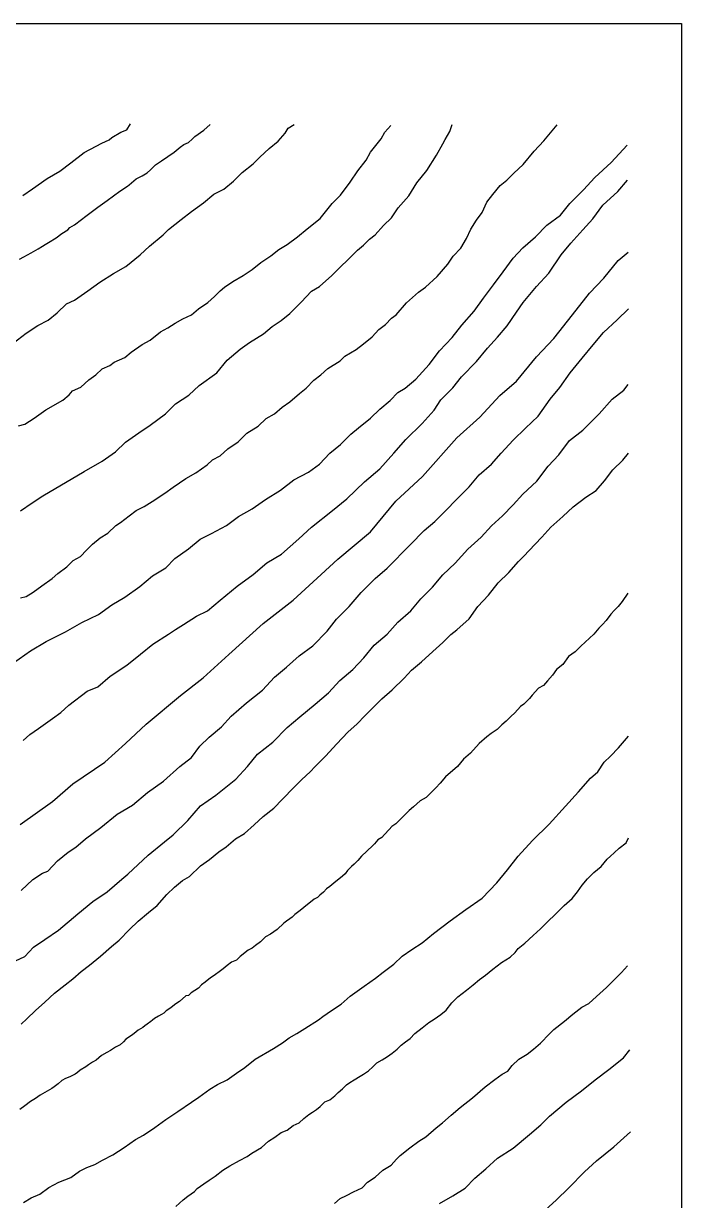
# Model space of a CAD drawing. Header units: millimetres. Extents: x 19067981 to 38137102, y 2652003 to 2652615.
# Drawn here: x 19068324.16 to 19068329.73, y 2652484.63 to 2652494.58 of the extents above; entities that cross this region are included whole.
import ezdxf

# ---------------------------------------------------------------- set-up
doc = ezdxf.new("R2010")
doc.units = ezdxf.units.MM

msp = doc.modelspace()

# ---------------------------------------------------------------- linework, layer by layer
for points in [[(19068301.2067, 2652494.5839), (19068329.7254, 2652494.5839), (19068329.7254, 2652474.371), (19068301.2065, 2652474.371), (19068301.2065, 2652494.5838)], [(19068324.1233, 2652492.5903), (19068324.1578, 2652492.6092), (19068324.2206, 2652492.6436), (19068324.279, 2652492.6786), (19068324.3168, 2652492.7012), (19068324.3394, 2652492.7147), (19068324.3676, 2652492.7317), (19068324.4335, 2652492.7711), (19068324.4813, 2652492.8088), (19068324.5327, 2652492.8401), (19068324.5481, 2652492.8601), (19068324.5884, 2652492.8824), (19068324.6471, 2652492.9264), (19068324.6852, 2652492.9549), (19068324.7405, 2652492.9964), (19068324.7847, 2652493.0295), (19068324.8241, 2652493.058), (19068324.8644, 2652493.0871), (19068324.9181, 2652493.126), (19068324.9723, 2652493.1651), (19068325.0372, 2652493.209), (19068325.0518, 2652493.2204), (19068325.0705, 2652493.2364), (19068325.109, 2652493.2692), (19068325.1616, 2652493.2945), (19068325.2043, 2652493.3198), (19068325.231, 2652493.3465), (19068325.2724, 2652493.3878), (19068325.2984, 2652493.4052), (19068325.3251, 2652493.4212), (19068325.4307, 2652493.497), (19068325.4828, 2652493.5383), (19068325.5125, 2652493.5619), (19068325.5522, 2652493.5776), (19068325.5829, 2652493.6049), (19068325.6076, 2652493.6296), (19068325.6819, 2652493.6821), (19068325.7367, 2652493.7294)], [(19068324.1306, 2652490.4629), (19068324.2305, 2652490.5296), (19068324.3205, 2652490.5884), (19068324.6709, 2652490.7935), (19068324.8226, 2652490.8823), (19068324.9337, 2652490.9607), (19068325.0185, 2652491.0424), (19068325.1326, 2652491.1215), (19068325.227, 2652491.1869), (19068325.3586, 2652491.284), (19068325.4425, 2652491.3685), (19068325.5569, 2652491.4404), (19068325.6418, 2652491.5232), (19068325.7927, 2652491.6296), (19068325.8805, 2652491.7363), (19068325.9904, 2652491.8302), (19068326.0697, 2652491.8857), (19068326.1884, 2652491.959), (19068326.2608, 2652492.0216), (19068326.336, 2652492.0727), (19068326.4091, 2652492.1318), (19068326.5077, 2652492.226), (19068326.5948, 2652492.3195), (19068326.6625, 2652492.3584), (19068326.7649, 2652492.4518), (19068326.8354, 2652492.5235), (19068326.9054, 2652492.5872), (19068326.9833, 2652492.6679), (19068327.0339, 2652492.7083), (19068327.0854, 2652492.759), (19068327.1332, 2652492.7979), (19068327.2033, 2652492.8754), (19068327.2713, 2652492.9391), (19068327.3278, 2652493.0248), (19068327.4165, 2652493.1275), (19068327.485, 2652493.2374), (19068327.5706, 2652493.3399), (19068327.6525, 2652493.4701), (19068327.7044, 2652493.5676), (19068327.7248, 2652493.6017), (19068327.7656, 2652493.6699), (19068327.785, 2652493.7289)], [(19068324.132, 2652489.726), (19068324.1801, 2652489.7382), (19068324.2382, 2652489.7728), (19068324.3108, 2652489.829), (19068324.398, 2652489.8896), (19068324.4471, 2652489.9332), (19068324.5231, 2652489.9895), (19068324.5765, 2652490.043), (19068324.6381, 2652490.0763), (19068324.6893, 2652490.1288), (19068324.74, 2652490.1807), (19068324.8044, 2652490.2348), (19068324.8699, 2652490.272), (19068324.9368, 2652490.3382), (19068324.9785, 2652490.3638), (19068325.0505, 2652490.4188), (19068325.1106, 2652490.4647), (19068325.1764, 2652490.4979), (19068325.2454, 2652490.5421), (19068325.3524, 2652490.6106), (19068325.4217, 2652490.6627), (19068325.5303, 2652490.7353), (19068325.6158, 2652490.783), (19068325.71, 2652490.8526), (19068325.7565, 2652490.8933), (19068325.8211, 2652490.9284), (19068325.8863, 2652490.9859), (19068325.9739, 2652491.0461), (19068326.046, 2652491.1204), (19068326.1436, 2652491.1789), (19068326.2092, 2652491.2425), (19068326.2821, 2652491.2819), (19068326.3454, 2652491.3395), (19068326.4107, 2652491.3827), (19068326.4914, 2652491.455), (19068326.5488, 2652491.499), (19068326.6143, 2652491.5679), (19068326.6734, 2652491.6128), (19068326.7328, 2652491.6656), (19068326.8352, 2652491.7311), (19068326.8769, 2652491.7691), (19068326.9728, 2652491.8263), (19068327.0344, 2652491.8752), (19068327.1076, 2652491.9334), (19068327.1634, 2652491.995), (19068327.2212, 2652492.0395), (19068327.2719, 2652492.0932), (19068327.3097, 2652492.1201), (19068327.3979, 2652492.2209), (19068327.4999, 2652492.3112), (19068327.5593, 2652492.3545), (19068327.6562, 2652492.4449), (19068327.7491, 2652492.5487), (19068327.7929, 2652492.6163), (19068327.8576, 2652492.6841), (19068327.9062, 2652492.7647), (19068327.9436, 2652492.8448), (19068327.9892, 2652492.9206), (19068328.0391, 2652492.9863), (19068328.0778, 2652493.0717), (19068328.1281, 2652493.1387), (19068328.1919, 2652493.2132), (19068328.2466, 2652493.2581), (19068328.3056, 2652493.3196), (19068328.3847, 2652493.391), (19068328.4793, 2652493.5049), (19068328.5605, 2652493.5927), (19068328.6725, 2652493.7259)], [(19068324.15, 2652493.1304), (19068324.2311, 2652493.1868), (19068324.357, 2652493.2743), (19068324.4641, 2652493.3355), (19068324.5557, 2652493.4055), (19068324.6687, 2652493.492), (19068324.7717, 2652493.5456), (19068324.8204, 2652493.5732), (19068324.8817, 2652493.5991), (19068324.9045, 2652493.6207), (19068324.9787, 2652493.6637), (19068325.0304, 2652493.6847), (19068325.0617, 2652493.7351)], [(19068324.1136, 2652491.1821), (19068324.1686, 2652491.1959), (19068324.2464, 2652491.2461), (19068324.3462, 2652491.317), (19068324.4888, 2652491.3984), (19068324.5428, 2652491.4436), (19068324.5721, 2652491.4764), (19068324.6415, 2652491.5083), (19068324.7081, 2652491.5713), (19068324.7698, 2652491.6123), (19068324.8217, 2652491.6627), (19068324.8876, 2652491.6928), (19068324.9231, 2652491.719), (19068325.0126, 2652491.759), (19068325.0666, 2652491.8052), (19068325.1614, 2652491.8687), (19068325.2282, 2652491.9062), (19068325.3146, 2652491.975), (19068325.3765, 2652492.0113), (19068325.4398, 2652492.0484), (19068325.5054, 2652492.0869), (19068325.5772, 2652492.1209), (19068325.6368, 2652492.1707), (19068325.7155, 2652492.2257), (19068325.7738, 2652492.2748), (19068325.8206, 2652492.3236), (19068325.8576, 2652492.3539), (19068325.928, 2652492.4011), (19068326.0167, 2652492.4528), (19068326.0913, 2652492.5036), (19068326.1658, 2652492.5637), (19068326.2497, 2652492.6178), (19068326.3186, 2652492.6728), (19068326.3887, 2652492.7163), (19068326.4761, 2652492.7789), (19068326.558, 2652492.8485), (19068326.6681, 2652492.9348), (19068326.769, 2652493.0609), (19068326.8389, 2652493.1328), (19068326.9203, 2652493.2411), (19068326.9851, 2652493.3381), (19068327.0577, 2652493.4295), (19068327.0927, 2652493.4952), (19068327.1374, 2652493.5512), (19068327.1838, 2652493.6092), (19068327.2157, 2652493.664), (19068327.264, 2652493.7221)], [(19068324.071, 2652489.1776), (19068324.2148, 2652489.2789), (19068324.3481, 2652489.3568), (19068324.5124, 2652489.4387), (19068324.6508, 2652489.5189), (19068324.7896, 2652489.5861), (19068324.9029, 2652489.6663), (19068325.0148, 2652489.731), (19068325.1417, 2652489.8226), (19068325.2492, 2652489.913), (19068325.3605, 2652489.9804), (19068325.4364, 2652490.059), (19068325.5527, 2652490.1399), (19068325.6508, 2652490.2235), (19068325.748, 2652490.2705), (19068325.8753, 2652490.3367), (19068325.975, 2652490.4135), (19068326.0906, 2652490.4797), (19068326.2039, 2652490.5584), (19068326.3316, 2652490.6367), (19068326.4435, 2652490.7242), (19068326.5689, 2652490.7887), (19068326.6617, 2652490.8578), (19068326.75, 2652490.9512), (19068326.8401, 2652491.0245), (19068326.9262, 2652491.1105), (19068326.9924, 2652491.1634), (19068327.0943, 2652491.2448), (19068327.1732, 2652491.322), (19068327.2608, 2652491.3963), (19068327.3234, 2652491.4632), (19068327.3861, 2652491.4996), (19068327.4759, 2652491.5768), (19068327.59, 2652491.6996), (19068327.6771, 2652491.8156), (19068327.7831, 2652491.9288), (19068327.8656, 2652492.0329), (19068327.9694, 2652492.1498), (19068328.0505, 2652492.2599), (19068328.1352, 2652492.3749), (19068328.2152, 2652492.4836), (19068328.2995, 2652492.6), (19068328.3835, 2652492.688), (19068328.4903, 2652492.7806), (19068328.5861, 2652492.8796), (19068328.701, 2652492.9634), (19068328.7805, 2652493.0627), (19068328.8964, 2652493.177), (19068328.9907, 2652493.2826), (19068329.1306, 2652493.409), (19068329.2654, 2652493.556)], [(19068324.1269, 2652487.8091), (19068324.4017, 2652488.0023), (19068324.5727, 2652488.152), (19068324.8444, 2652488.3359), (19068325.0191, 2652488.4943), (19068325.1958, 2652488.6568), (19068325.4853, 2652488.9011), (19068325.6757, 2652489.0484), (19068325.8941, 2652489.2469), (19068326.1842, 2652489.5105), (19068326.4392, 2652489.7061), (19068326.6763, 2652489.9227), (19068326.818, 2652490.0524), (19068327.0941, 2652490.2837), (19068327.3082, 2652490.5425), (19068327.5334, 2652490.7535), (19068327.8226, 2652491.0809), (19068328.0175, 2652491.2558), (19068328.188, 2652491.4375), (19068328.328, 2652491.5582), (19068328.4975, 2652491.7661), (19068328.6439, 2652491.9186), (19068328.8032, 2652492.1191), (19068328.947, 2652492.302), (19068329.0692, 2652492.4291), (19068329.1904, 2652492.5801), (19068329.2756, 2652492.6512)], [(19068324.1374, 2652487.2506), (19068324.2353, 2652487.3439), (19068324.3157, 2652487.3972), (19068324.3633, 2652487.4144), (19068324.4438, 2652487.5029), (19068324.5335, 2652487.5757), (19068324.6, 2652487.6183), (19068324.6813, 2652487.6872), (19068324.8094, 2652487.7823), (19068324.9492, 2652487.8975), (19068325.0798, 2652487.973), (19068325.2047, 2652488.0783), (19068325.3402, 2652488.1759), (19068325.4799, 2652488.3002), (19068325.5776, 2652488.3748), (19068325.6482, 2652488.4724), (19068325.7265, 2652488.5482), (19068325.8307, 2652488.6351), (19068325.913, 2652488.7251), (19068326.0435, 2652488.839), (19068326.1801, 2652488.9452), (19068326.2819, 2652489.0543), (19068326.3812, 2652489.1404), (19068326.4896, 2652489.2343), (19068326.6056, 2652489.3213), (19068326.7256, 2652489.4447), (19068326.8052, 2652489.5448), (19068326.9129, 2652489.6518), (19068327.0139, 2652489.7707), (19068327.1339, 2652489.8892), (19068327.2357, 2652489.9778), (19068327.4289, 2652490.1743), (19068327.5475, 2652490.2949), (19068327.6376, 2652490.3723), (19068327.7279, 2652490.4633), (19068327.8251, 2652490.5613), (19068327.9273, 2652490.6642), (19068328.014, 2652490.7653), (19068328.1166, 2652490.8563), (19068328.1979, 2652490.9506), (19068328.3008, 2652491.0601), (19068328.405, 2652491.1601), (19068328.5114, 2652491.2622), (19068328.6139, 2652491.4067), (19068328.6969, 2652491.5056), (19068328.7831, 2652491.6302), (19068328.885, 2652491.7528), (19068328.9782, 2652491.8651), (19068329.0665, 2652491.9699), (19068329.1823, 2652492.0789), (19068329.2759, 2652492.1716)], [(19068324.0871, 2652486.6567), (19068324.1682, 2652486.6934), (19068324.2417, 2652486.7712), (19068324.338, 2652486.8367), (19068324.4515, 2652486.914), (19068324.6164, 2652487.0522), (19068324.743, 2652487.1583), (19068324.8634, 2652487.2388), (19068324.9886, 2652487.3454), (19068325.0406, 2652487.3898), (19068325.211, 2652487.5505), (19068325.3493, 2652487.6624), (19068325.4234, 2652487.7223), (19068325.5464, 2652487.8437), (19068325.655, 2652487.9658), (19068325.7845, 2652488.0575), (19068325.9528, 2652488.1934), (19068326.0525, 2652488.2983), (19068326.1358, 2652488.4026), (19068326.2661, 2652488.5048), (19068326.3889, 2652488.6285), (19068326.4965, 2652488.7185), (19068326.6254, 2652488.8263), (19068326.7382, 2652488.9216), (19068326.8345, 2652489.028), (19068326.9448, 2652489.1188), (19068327.0375, 2652489.2176), (19068327.1245, 2652489.3257), (19068327.233, 2652489.4201), (19068327.3249, 2652489.5197), (19068327.4336, 2652489.6172), (19068327.5193, 2652489.7186), (19068327.6173, 2652489.8164), (19068327.7066, 2652489.9194), (19068327.8099, 2652490.019), (19068327.9177, 2652490.1382), (19068328.0306, 2652490.2396), (19068328.1163, 2652490.3357), (19068328.211, 2652490.4202), (19068328.3002, 2652490.5137), (19068328.3834, 2652490.6037), (19068328.5017, 2652490.7126), (19068328.5979, 2652490.8393), (19068328.6874, 2652490.936), (19068328.7775, 2652491.0557), (19068328.8895, 2652491.1457), (19068329.0288, 2652491.2826), (19068329.1391, 2652491.4066), (19068329.2364, 2652491.4832), (19068329.2749, 2652491.5295)], [(19068324.1374, 2652486.1191), (19068324.1854, 2652486.1652), (19068324.2584, 2652486.2369), (19068324.336, 2652486.3064), (19068324.4196, 2652486.3818), (19068324.51, 2652486.4516), (19068324.5745, 2652486.5044), (19068324.6444, 2652486.5654), (19068324.7155, 2652486.6203), (19068324.8086, 2652486.6954), (19068324.9009, 2652486.7771), (19068324.9664, 2652486.83), (19068325.0546, 2652486.9196), (19068325.127, 2652486.9906), (19068325.2149, 2652487.0635), (19068325.2876, 2652487.125), (19068325.3699, 2652487.2178), (19068325.433, 2652487.278), (19068325.5011, 2652487.336), (19068325.5622, 2652487.3684), (19068325.6541, 2652487.4597), (19068325.7314, 2652487.514), (19068325.8082, 2652487.5775), (19068325.8712, 2652487.6193), (19068325.95, 2652487.6864), (19068326.028, 2652487.7331), (19068326.1072, 2652487.8073), (19068326.1842, 2652487.8768), (19068326.2747, 2652487.946), (19068326.3483, 2652488.0239), (19068326.4446, 2652488.1216), (19068326.5126, 2652488.1883), (19068326.5812, 2652488.255), (19068326.6249, 2652488.2986), (19068326.7117, 2652488.3875), (19068326.8097, 2652488.4915), (19068326.9022, 2652488.5892), (19068326.9795, 2652488.6614), (19068327.0445, 2652488.7278), (19068327.125, 2652488.8057), (19068327.1887, 2652488.8718), (19068327.2762, 2652488.9489), (19068327.3779, 2652489.0455), (19068327.4403, 2652489.1147), (19068327.5259, 2652489.1836), (19068327.6207, 2652489.2727), (19068327.7058, 2652489.3472), (19068327.7745, 2652489.4157), (19068327.825, 2652489.455), (19068327.9288, 2652489.5495), (19068328.0005, 2652489.6536), (19068328.093, 2652489.7499), (19068328.1735, 2652489.854), (19068328.264, 2652489.941), (19068328.3451, 2652490.0332), (19068328.3896, 2652490.0772), (19068328.4863, 2652490.1788), (19068328.5443, 2652490.238), (19068328.6187, 2652490.3239), (19068328.721, 2652490.4148), (19068328.8096, 2652490.4971), (19068328.9164, 2652490.5779), (19068329.0025, 2652490.6352), (19068329.0749, 2652490.7156), (19068329.1437, 2652490.8101), (19068329.2279, 2652490.8917), (19068329.2767, 2652490.9501)], [(19068324.1564, 2652484.611), (19068324.2212, 2652484.6513), (19068324.2939, 2652484.6836), (19068324.3698, 2652484.7381), (19068324.4539, 2652484.7835), (19068324.5566, 2652484.823), (19068324.6293, 2652484.8766), (19068324.6933, 2652484.9082), (19068324.7604, 2652484.9342), (19068324.8244, 2652484.9689), (19068324.9116, 2652485.0152), (19068325.0081, 2652485.0768), (19068325.1037, 2652485.1454), (19068325.1716, 2652485.1817), (19068325.2691, 2652485.2453), (19068325.3623, 2652485.3132), (19068325.4611, 2652485.3802), (19068325.5783, 2652485.4596), (19068325.64, 2652485.5022), (19068325.7324, 2652485.5716), (19068325.798, 2652485.6103), (19068325.8805, 2652485.6502), (19068325.9595, 2652485.7047), (19068326.0306, 2652485.7544), (19068326.1183, 2652485.8246), (19068326.2711, 2652485.9151), (19068326.3486, 2652485.9616), (19068326.4055, 2652486.0058), (19068326.4687, 2652486.0405), (19068326.5374, 2652486.0824), (19068326.6522, 2652486.1578), (19068326.6886, 2652486.1855), (19068326.762, 2652486.2368), (19068326.845, 2652486.2896), (19068326.9218, 2652486.3572), (19068327.0388, 2652486.4408), (19068327.136, 2652486.5103), (19068327.2015, 2652486.5608), (19068327.2896, 2652486.6277), (19068327.3615, 2652486.6963), (19068327.4429, 2652486.7531), (19068327.5306, 2652486.8091), (19068327.6252, 2652486.887), (19068327.7668, 2652486.995), (19068327.8994, 2652487.0901), (19068328.0378, 2652487.186), (19068328.1613, 2652487.3146), (19068328.2515, 2652487.4251), (19068328.3431, 2652487.5403), (19068328.4654, 2652487.674), (19068328.6044, 2652487.8129), (19068328.7425, 2652487.9641), (19068328.8532, 2652488.0849), (19068328.9549, 2652488.2006), (19068329.017, 2652488.2541), (19068329.0698, 2652488.3351), (19068329.1239, 2652488.3878), (19068329.1921, 2652488.4586), (19068329.2771, 2652488.5575)], [(19068325.446, 2652484.578), (19068325.5077, 2652484.6343), (19068325.5482, 2652484.6651), (19068325.6028, 2652484.7038), (19068325.6257, 2652484.7293), (19068325.6816, 2652484.7686), (19068325.7283, 2652484.8012), (19068325.7776, 2652484.8346), (19068325.842, 2652484.8848), (19068325.9028, 2652484.9209), (19068325.9856, 2652484.9675), (19068326.0483, 2652485.0013), (19068326.0898, 2652485.0303), (19068326.1699, 2652485.0779), (19068326.2307, 2652485.1307), (19068326.2845, 2652485.1632), (19068326.3385, 2652485.2025), (19068326.3887, 2652485.2228), (19068326.4398, 2652485.2624), (19068326.4883, 2652485.2844), (19068326.5288, 2652485.3231), (19068326.5702, 2652485.3548), (19068326.6011, 2652485.375), (19068326.6372, 2652485.3988), (19068326.668, 2652485.4243), (19068326.7054, 2652485.4636), (19068326.7477, 2652485.4812), (19068326.7917, 2652485.5146), (19068326.8199, 2652485.541), (19068326.8561, 2652485.5718), (19068326.8904, 2652485.607), (19068326.9195, 2652485.6273), (19068326.9547, 2652485.6502), (19068327.005, 2652485.6792), (19068327.0332, 2652485.6977), (19068327.075, 2652485.7264), (19068327.112, 2652485.7598), (19068327.1472, 2652485.7942), (19068327.1913, 2652485.8188), (19068327.2371, 2652485.847), (19068327.2759, 2652485.8742), (19068327.3182, 2652485.9094), (19068327.3526, 2652485.942), (19068327.3887, 2652485.9702), (19068327.4286, 2652485.9998), (19068327.4674, 2652486.0421), (19068327.5299, 2652486.0878), (19068327.5881, 2652486.1336), (19068327.6313, 2652486.1618), (19068327.6877, 2652486.2005), (19068327.7326, 2652486.2374), (19068327.7829, 2652486.2995), (19068327.8331, 2652486.3505), (19068327.9045, 2652486.4077), (19068327.9618, 2652486.4517), (19068328.0168, 2652486.4972), (19068328.0653, 2652486.536), (19068328.1287, 2652486.5861), (19068328.2028, 2652486.6407), (19068328.2741, 2652486.6873), (19068328.3173, 2652486.7269), (19068328.342, 2652486.7595), (19068328.3995, 2652486.8041), (19068328.47, 2652486.871), (19068328.5308, 2652486.9264), (19068328.574, 2652486.9678), (19068328.6771, 2652487.0664), (19068328.732, 2652487.1232), (19068328.8007, 2652487.183), (19068328.8456, 2652487.2385), (19068328.8862, 2652487.2948), (19068328.9304, 2652487.3507), (19068328.9842, 2652487.4018), (19068329.045, 2652487.4537), (19068329.0969, 2652487.5144), (19068329.1251, 2652487.5408), (19068329.1544, 2652487.5686), (19068329.1976, 2652487.6082), (19068329.2584, 2652487.6549), (19068329.2769, 2652487.6963)], [(19068326.7882, 2652484.6025), (19068326.8355, 2652484.645), (19068326.8905, 2652484.6709), (19068326.9499, 2652484.7006), (19068327.0236, 2652484.7364), (19068327.0675, 2652484.7836), (19068327.1326, 2652484.8271), (19068327.1988, 2652484.8838), (19068327.2684, 2652484.9284), (19068327.3137, 2652484.979), (19068327.3448, 2652485.008), (19068327.426, 2652485.0732), (19068327.501, 2652485.1319), (19068327.5605, 2652485.1684), (19068327.65, 2652485.2427), (19068327.7036, 2652485.2859), (19068327.7773, 2652485.3511), (19068327.8518, 2652485.4157), (19068327.957, 2652485.4979), (19068328.0633, 2652485.5887), (19068328.1444, 2652485.6533), (19068328.209, 2652485.6981), (19068328.2543, 2652485.7218), (19068328.2937, 2652485.7699), (19068328.3496, 2652485.8236), (19068328.4198, 2652485.8662), (19068328.4724, 2652485.91), (19068328.5327, 2652485.9604), (19068328.6072, 2652486.037), (19068328.6446, 2652486.0759), (19068328.7345, 2652486.1448), (19068328.8046, 2652486.205), (19068328.8824, 2652486.2641), (19068328.9409, 2652486.2942), (19068329.0066, 2652486.3544), (19068329.091, 2652486.4289), (19068329.1447, 2652486.4825), (19068329.217, 2652486.5558), (19068329.2696, 2652486.6138)], [(19068327.6774, 2652484.6025), (19068327.7895, 2652484.6678), (19068327.8942, 2652484.7331), (19068327.9764, 2652484.8171), (19068328.0684, 2652484.8967), (19068328.1693, 2652484.9863), (19068328.3001, 2652485.0721), (19068328.4402, 2652485.1878), (19068328.5337, 2652485.268), (19068328.6084, 2652485.3408), (19068328.7489, 2652485.4614), (19068328.8778, 2652485.5566), (19068328.9955, 2652485.6499), (19068329.1114, 2652485.7357), (19068329.2347, 2652485.8365), (19068329.287, 2652485.9018)]]:
    msp.add_lwpolyline(points)
at = {"color": 61}
for points in [[(19068324.0693, 2652491.8813), (19068324.1799, 2652491.9663), (19068324.2768, 2652492.0285), (19068324.364, 2652492.0757), (19068324.4401, 2652492.1383), (19068324.5215, 2652492.2127), (19068324.5872, 2652492.2453), (19068324.7013, 2652492.3229), (19068324.8026, 2652492.3959), (19068324.9176, 2652492.4706), (19068325.0223, 2652492.5299), (19068325.1423, 2652492.6264), (19068325.2236, 2652492.7008), (19068325.3377, 2652492.796), (19068325.3849, 2652492.8427), (19068325.4912, 2652492.9267), (19068325.5774, 2652492.9947), (19068325.6808, 2652493.0685), (19068325.766, 2652493.141), (19068325.8507, 2652493.1828), (19068325.9337, 2652493.2498), (19068326.0058, 2652493.3246), (19068326.0999, 2652493.3985), (19068326.1569, 2652493.4524), (19068326.2342, 2652493.5257), (19068326.3113, 2652493.5885), (19068326.3703, 2652493.6566), (19068326.397, 2652493.6979), (19068326.4459, 2652493.7308)], [(19068324.1541, 2652488.5204), (19068324.2096, 2652488.569), (19068324.284, 2652488.6221), (19068324.4021, 2652488.7064), (19068324.4716, 2652488.7559), (19068324.5389, 2652488.8176), (19068324.6942, 2652488.938), (19068324.7862, 2652488.9729), (19068324.8903, 2652489.0632), (19068325.0295, 2652489.1578), (19068325.1458, 2652489.2497), (19068325.2516, 2652489.3332), (19068325.3839, 2652489.4186), (19068325.4434, 2652489.457), (19068325.5111, 2652489.5007), (19068325.62, 2652489.571), (19068325.7148, 2652489.6171), (19068325.8219, 2652489.7052), (19068325.9661, 2652489.8236), (19068326.1011, 2652489.9242), (19068326.2152, 2652490.0219), (19068326.3391, 2652490.0962), (19068326.4868, 2652490.2242), (19068326.5947, 2652490.3252), (19068326.7712, 2652490.4654), (19068326.8943, 2652490.5648), (19068327.0421, 2652490.7064), (19068327.1728, 2652490.8187), (19068327.29, 2652490.9506), (19068327.3934, 2652491.0667), (19068327.5303, 2652491.2016), (19068327.6329, 2652491.3132), (19068327.6877, 2652491.4002), (19068327.7888, 2652491.5034), (19068327.8648, 2652491.5968), (19068327.9912, 2652491.7263), (19068328.0847, 2652491.8371), (19068328.1669, 2652491.9317), (19068328.2491, 2652492.0263), (19068328.3281, 2652492.1416), (19068328.3849, 2652492.2246), (19068328.4977, 2652492.3607), (19068328.602, 2652492.4733), (19068328.7077, 2652492.6266), (19068328.7891, 2652492.7259), (19068328.8902, 2652492.839), (19068328.9743, 2652492.933), (19068329.059, 2652493.0488), (19068329.1854, 2652493.164), (19068329.2682, 2652493.2581)], [(19068329.2724, 2652489.7655), (19068329.2237, 2652489.6957), (19068329.1895, 2652489.6535), (19068329.1586, 2652489.621), (19068329.1277, 2652489.5885), (19068329.0887, 2652489.5349), (19068329.0578, 2652489.5008), (19068329.0269, 2652489.4684), (19068328.9846, 2652489.418), (19068328.9472, 2652489.3855), (19068328.874, 2652489.3179), (19068328.8269, 2652489.2708), (19068328.7683, 2652489.2302), (19068328.7212, 2652489.162), (19068328.6675, 2652489.1214), (19068328.6333, 2652489.0727), (19068328.5927, 2652489.0235), (19068328.5568, 2652488.9857), (19068328.5157, 2652488.9608), (19068328.4612, 2652488.9019), (19068328.4388, 2652488.875), (19068328.3908, 2652488.8281), (19068328.3639, 2652488.8064), (19068328.3141, 2652488.7546), (19068328.2801, 2652488.7227), (19068328.241, 2652488.6826), (19068328.2039, 2652488.6517), (19068328.1647, 2652488.6126), (19068328.1153, 2652488.5787), (19068328.0782, 2652488.5519), (19068328.0141, 2652488.4947), (19068327.9409, 2652488.4114), (19068327.8812, 2652488.363), (19068327.8286, 2652488.2982), (19068327.7286, 2652488.2113), (19068327.6833, 2652488.1599), (19068327.6451, 2652488.1198), (19068327.5646, 2652488.0361), (19068327.5131, 2652488.0083), (19068327.4564, 2652487.9579), (19068327.4203, 2652487.9281), (19068327.3077, 2652487.8143), (19068327.2748, 2652487.7927), (19068327.2521, 2652487.768), (19068327.2119, 2652487.7258), (19068327.1903, 2652487.698), (19068327.1552, 2652487.6785), (19068327.1264, 2652487.6445), (19068327.1089, 2652487.628), (19068327.018, 2652487.5421), (19068326.9871, 2652487.5041), (19068326.9562, 2652487.4742), (19068326.9335, 2652487.4547), (19068326.916, 2652487.4382), (19068326.8995, 2652487.4197), (19068326.8789, 2652487.3929), (19068326.8563, 2652487.3723), (19068326.7818, 2652487.312), (19068326.7488, 2652487.2842), (19068326.722, 2652487.2647), (19068326.6942, 2652487.2369), (19068326.6654, 2652487.2122), (19068326.6437, 2652487.1916), (19068326.6169, 2652487.1762), (19068326.5292, 2652487.1059), (19068326.4993, 2652487.0812), (19068326.4519, 2652487.0473), (19068326.4303, 2652487.0246), (19068326.4107, 2652487.0102), (19068326.3819, 2652486.9927), (19068326.3602, 2652486.9732), (19068326.3023, 2652486.9213), (19068326.2466, 2652486.8801), (19068326.2054, 2652486.8585), (19068326.1632, 2652486.8173), (19068326.1199, 2652486.7854), (19068326.0921, 2652486.7618), (19068326.0591, 2652486.7453), (19068325.9908, 2652486.6933), (19068325.9599, 2652486.6624), (19068325.9156, 2652486.6439), (19068325.8806, 2652486.6161), (19068325.8456, 2652486.5894), (19068325.8239, 2652486.5719), (19068325.7702, 2652486.5324), (19068325.7403, 2652486.5108), (19068325.695, 2652486.4748), (19068325.662, 2652486.4532), (19068325.6372, 2652486.4244), (19068325.5765, 2652486.3863), (19068325.5515, 2652486.3632), (19068325.5299, 2652486.3591), (19068325.4773, 2652486.3107), (19068325.4443, 2652486.2922), (19068325.4052, 2652486.2613), (19068325.3856, 2652486.248), (19068325.3629, 2652486.2325), (19068325.3449, 2652486.2138), (19068325.323, 2652486.2008), (19068325.2997, 2652486.1878), (19068325.2653, 2652486.1679), (19068325.2483, 2652486.1531), (19068325.2329, 2652486.1432), (19068325.2038, 2652486.1207), (19068325.1833, 2652486.1068), (19068325.1661, 2652486.0925), (19068325.1264, 2652486.0696), (19068325.1095, 2652486.0552), (19068325.094, 2652486.0405), (19068325.0714, 2652486.0229), (19068325.0237, 2652485.9919), (19068325.002, 2652485.9706), (19068324.9741, 2652485.9448), (19068324.9342, 2652485.927), (19068324.8912, 2652485.8987), (19068324.8628, 2652485.8808), (19068324.8167, 2652485.8546), (19068324.7726, 2652485.8159), (19068324.7401, 2652485.7991), (19068324.7054, 2652485.775), (19068324.6844, 2652485.7603), (19068324.6372, 2652485.731), (19068324.6141, 2652485.7111), (19068324.5938, 2652485.6963), (19068324.5481, 2652485.6738), (19068324.5124, 2652485.6592), (19068324.48, 2652485.6434), (19068324.4495, 2652485.6143), (19068324.4158, 2652485.5912), (19068324.3946, 2652485.5766), (19068324.2977, 2652485.5202), (19068324.2567, 2652485.4911), (19068324.2143, 2652485.4666), (19068324.1667, 2652485.4296), (19068324.125, 2652485.3986)], [(19068328.5433, 2652484.5207), (19068328.6639, 2652484.6315), (19068328.7729, 2652484.7345), (19068328.906, 2652484.8697), (19068329.0052, 2652484.963), (19068329.1531, 2652485.0816), (19068329.2933, 2652485.2099)]]:
    msp.add_lwpolyline(points, dxfattribs=at)

doc.saveas('drawing.dxf')
